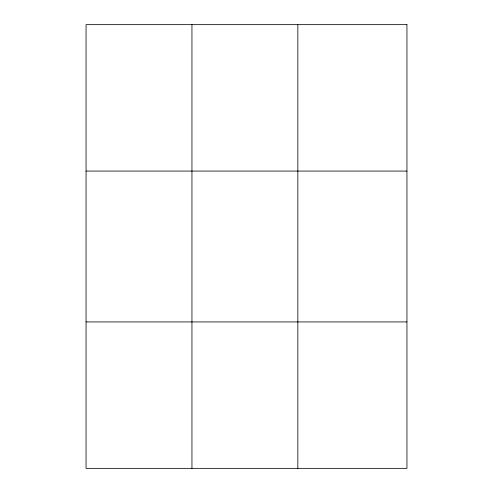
<?xml version="1.0" encoding="UTF-8"?>
<svg xmlns="http://www.w3.org/2000/svg" width="493" height="493" viewBox="0 0 493 493"><rect width="100%" height="100%" fill="white"/><g stroke="black" fill="none" stroke-linecap="round" stroke-linejoin="round"><path stroke-width="0.74" d="M191.95 24.65L191.95 468.35M297.846 24.65L297.846 468.35M86.053 171.071L406.947 171.071M86.053 321.929L406.947 321.929M406.947 24.65L406.947 468.35L86.053 468.35L86.053 24.65L406.947 24.65"/></g></svg>
